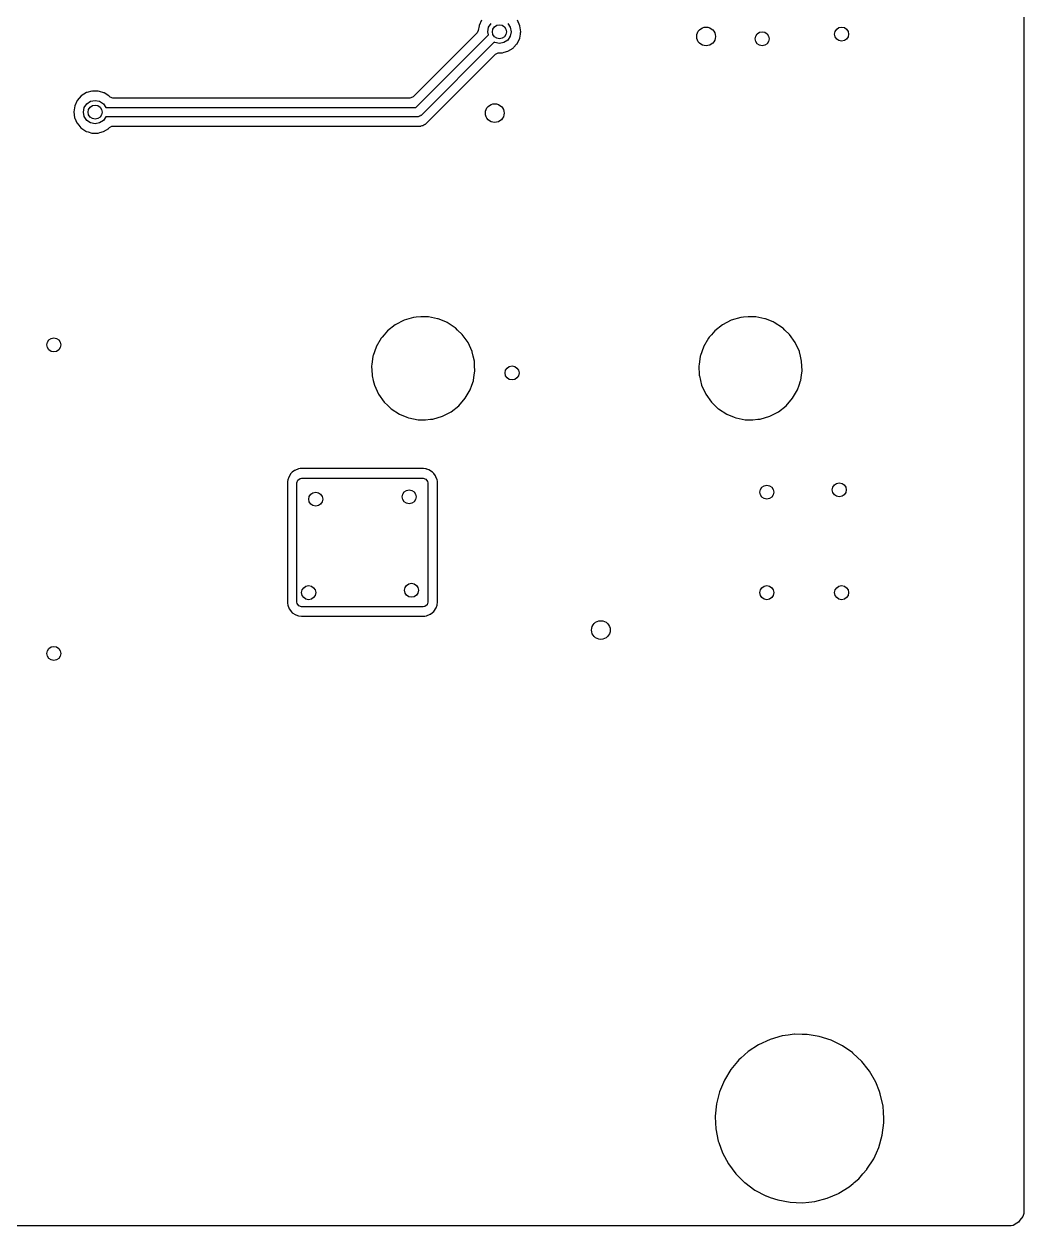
# Model space of a CAD drawing. Extents: x 0.04 to 2.01, y 0.04 to 5.04.
# Drawn here: x 1.168 to 2.01, y 0.037 to 1.05 of the extents above; entities that cross this region are included whole.
import ezdxf

# ---------------------------------------------------------------- set-up
doc = ezdxf.new("R2010")
doc.units = 0
doc.header["$MEASUREMENT"] = 0
doc.layers.add('BLACK', color=7, linetype='CONTINUOUS')

msp = doc.modelspace()

# ---------------------------------------------------------------- linework, layer by layer
at = {"layer": 'BLACK', "linetype": 'CONTINUOUS'}
for p, q in [((2.00982, 3.86016), (2.00982, 0.047923)), ((1.55313, 1.05314), (1.55097, 1.04855)), ((1.58531, 1.04834), (1.58321, 1.05296)), ((1.55035, 1.04452), (1.54925, 1.04236)), ((1.55093, 1.04827), (1.55035, 1.04452)), ((1.55097, 1.04855), (1.55093, 1.04827)), ((1.55827, 1.04331), (1.55902, 1.04707)), ((1.55878, 1.04073), (1.55827, 1.04331)), ((1.55902, 1.04707), (1.56115, 1.05027)), ((1.57507, 1.05027), (1.5772, 1.04707)), ((1.5772, 1.04707), (1.57795, 1.04331)), ((1.57795, 1.04331), (1.5772, 1.03954)), ((1.58603, 1.04331), (1.58531, 1.04834)), ((1.586, 1.04272), (1.58602, 1.04287)), ((1.58602, 1.04287), (1.58603, 1.04331)), ((1.54925, 1.04236), (1.49553, 0.988642)), ((1.49766, 0.979606), (1.55878, 1.04073)), ((1.56378, 1.03459), (1.50208, 0.972885)), ((1.56434, 1.03421), (1.56378, 1.03459)), ((1.56811, 1.03346), (1.56434, 1.03421)), ((1.57188, 1.03421), (1.56811, 1.03346)), ((1.57507, 1.03635), (1.57188, 1.03421)), ((1.5772, 1.03954), (1.57507, 1.03635)), ((1.57994, 1.02994), (1.58278, 1.03308)), ((1.58278, 1.03308), (1.58297, 1.03329)), ((1.58278, 1.03308), (1.58278, 1.03308)), ((1.58297, 1.03329), (1.58518, 1.03786)), ((1.58518, 1.03786), (1.58576, 1.04132)), ((1.58576, 1.04132), (1.586, 1.04272)), ((1.586, 1.04272), (1.586, 1.04272)), ((1.50842, 0.968065), (1.56479, 1.02443)), ((1.56479, 1.02443), (1.56693, 1.02553)), ((1.56693, 1.02553), (1.56762, 1.02558)), ((1.56762, 1.02558), (1.5687, 1.02556)), ((1.5687, 1.02556), (1.57005, 1.02553)), ((1.57005, 1.02553), (1.57005, 1.02553)), ((1.57005, 1.02553), (1.57032, 1.02553)), ((1.57032, 1.02553), (1.57059, 1.0256)), ((1.57059, 1.0256), (1.57224, 1.02605)), ((1.57059, 1.0256), (1.57059, 1.0256)), ((1.57224, 1.02605), (1.57523, 1.02686)), ((1.57523, 1.02686), (1.57956, 1.02952)), ((1.57956, 1.02952), (1.57994, 1.02994)), ((1.22494, 0.993346), (1.22059, 0.992102)), ((1.22521, 0.993422), (1.22494, 0.993346)), ((1.22494, 0.993346), (1.22494, 0.993346)), ((1.22548, 0.99342), (1.22521, 0.993422)), ((1.22727, 0.99341), (1.22548, 0.99342)), ((1.23029, 0.993391), (1.22727, 0.99341)), ((1.23141, 0.993055), (1.23029, 0.993391)), ((1.23489, 0.992015), (1.23141, 0.993055)), ((1.21266, 0.985507), (1.2105, 0.980908)), ((1.21602, 0.989315), (1.21266, 0.985507)), ((1.22032, 0.992026), (1.21602, 0.989315)), ((1.21854, 0.979436), (1.22068, 0.982629)), ((1.22059, 0.992102), (1.22032, 0.992026)), ((1.22059, 0.992102), (1.22059, 0.992102)), ((1.22068, 0.982629), (1.22387, 0.984763)), ((1.22387, 0.984763), (1.22764, 0.985512)), ((1.22764, 0.985512), (1.2314, 0.984763)), ((1.2314, 0.984763), (1.2346, 0.982629)), ((1.2346, 0.982629), (1.23662, 0.979606)), ((1.23515, 0.991935), (1.23489, 0.992015)), ((1.23489, 0.992015), (1.23489, 0.992015)), ((1.23539, 0.991784), (1.23515, 0.991935)), ((1.23918, 0.989323), (1.23539, 0.991784)), ((1.23942, 0.989172), (1.23918, 0.989323)), ((1.23918, 0.989323), (1.23918, 0.989323)), ((1.23969, 0.988853), (1.23942, 0.989172)), ((1.24035, 0.988244), (1.23969, 0.988853)), ((1.24264, 0.9875), (1.24035, 0.988244)), ((1.49278, 0.9875), (1.24264, 0.9875)), ((1.49339, 0.987548), (1.49278, 0.9875)), ((1.49553, 0.988642), (1.49339, 0.987548)), ((1.2105, 0.980908), (1.20972, 0.975888)), ((1.20972, 0.975888), (1.21038, 0.970851)), ((1.2178, 0.975669), (1.21854, 0.979436)), ((1.21854, 0.971903), (1.2178, 0.975669)), ((1.23662, 0.979606), (1.49766, 0.979606)), ((1.50073, 0.972199), (1.49991, 0.971781)), ((1.50161, 0.972484), (1.50073, 0.972199)), ((1.50179, 0.972741), (1.50161, 0.972484)), ((1.50208, 0.972885), (1.50179, 0.972741)), ((1.21038, 0.970851), (1.21049, 0.970597)), ((1.21049, 0.970597), (1.21049, 0.970597)), ((1.21049, 0.970597), (1.21231, 0.966471)), ((1.21231, 0.966471), (1.21243, 0.9662)), ((1.21243, 0.9662), (1.21381, 0.964558)), ((1.21381, 0.964558), (1.21552, 0.962524)), ((1.21552, 0.962524), (1.21552, 0.962524)), ((1.21552, 0.962524), (1.21569, 0.962311)), ((1.21569, 0.962311), (1.21992, 0.959496)), ((1.22068, 0.96871), (1.21854, 0.971903)), ((1.22387, 0.966576), (1.22068, 0.96871)), ((1.22764, 0.965827), (1.22387, 0.966576)), ((1.2314, 0.966576), (1.22764, 0.965827)), ((1.2346, 0.96871), (1.2314, 0.966576)), ((1.23662, 0.971732), (1.2346, 0.96871)), ((1.23475, 0.959224), (1.23908, 0.961883)), ((1.49929, 0.971732), (1.23662, 0.971732)), ((1.23908, 0.961883), (1.23933, 0.962158)), ((1.23933, 0.962158), (1.23969, 0.962557)), ((1.23969, 0.962557), (1.24178, 0.963756)), ((1.24178, 0.963756), (1.24258, 0.963839)), ((1.24258, 0.963839), (1.49718, 0.963839)), ((1.49718, 0.963839), (1.49735, 0.963827)), ((1.49735, 0.963827), (1.49753, 0.963763)), ((1.49753, 0.963763), (1.49948, 0.963836)), ((1.49959, 0.97183), (1.49929, 0.971732)), ((1.49948, 0.963836), (1.49962, 0.963839)), ((1.49991, 0.971781), (1.49959, 0.97183)), ((1.49962, 0.963839), (1.50039, 0.963839)), ((1.50039, 0.963839), (1.50057, 0.963871)), ((1.50057, 0.963871), (1.50077, 0.963884)), ((1.50077, 0.963884), (1.5014, 0.963908)), ((1.5014, 0.963908), (1.50158, 0.963915)), ((1.50158, 0.963915), (1.50194, 0.963928)), ((1.50194, 0.963928), (1.50227, 0.96407)), ((1.50227, 0.96407), (1.50235, 0.964107)), ((1.50227, 0.96407), (1.50227, 0.96407)), ((1.50235, 0.964107), (1.50318, 0.964358)), ((1.50318, 0.964358), (1.50362, 0.964441)), ((1.50362, 0.964441), (1.50452, 0.964991)), ((1.50452, 0.964991), (1.50502, 0.965254)), ((1.50502, 0.965254), (1.50573, 0.965559)), ((1.50573, 0.965559), (1.50599, 0.965668)), ((1.50573, 0.965559), (1.50573, 0.965559)), ((1.50599, 0.965668), (1.50618, 0.965826)), ((1.50618, 0.965826), (1.50635, 0.965998)), ((1.50635, 0.965998), (1.50706, 0.96656)), ((1.50706, 0.96656), (1.50738, 0.966753)), ((1.50738, 0.966753), (1.50807, 0.967668)), ((1.50807, 0.967668), (1.50842, 0.968065)), ((1.21992, 0.959496), (1.22019, 0.959413)), ((1.22019, 0.959413), (1.22019, 0.959413)), ((1.22019, 0.959413), (1.22178, 0.958916)), ((1.22178, 0.958916), (1.22477, 0.957981)), ((1.22477, 0.957981), (1.22731, 0.957935)), ((1.22731, 0.957935), (1.22957, 0.957893)), ((1.22957, 0.957893), (1.22957, 0.957893)), ((1.22957, 0.957893), (1.22985, 0.957888)), ((1.22985, 0.957888), (1.23012, 0.957961)), ((1.23012, 0.957961), (1.23176, 0.958409)), ((1.23012, 0.957961), (1.23012, 0.957961)), ((1.23176, 0.958409), (1.23475, 0.959224)), ((1.48777, 0.800254), (1.48042, 0.796468)), ((1.49571, 0.802581), (1.48777, 0.800254)), ((1.49589, 0.802599), (1.49571, 0.802581)), ((1.49809, 0.802808), (1.49589, 0.802599)), ((1.49589, 0.802599), (1.49589, 0.802599)), ((1.50187, 0.803169), (1.49809, 0.802808)), ((1.50797, 0.803169), (1.50187, 0.803169)), ((1.50818, 0.803159), (1.50797, 0.803169)), ((1.50832, 0.803132), (1.50818, 0.803159)), ((1.51609, 0.801615), (1.50832, 0.803132)), ((1.50832, 0.803132), (1.50832, 0.803132)), ((1.5163, 0.801574), (1.51609, 0.801615)), ((1.51647, 0.801505), (1.5163, 0.801574)), ((1.52293, 0.798902), (1.51647, 0.801505)), ((1.51647, 0.801505), (1.51647, 0.801505)), ((1.76336, 0.800254), (1.75601, 0.796468)), ((1.7713, 0.802581), (1.76336, 0.800254)), ((1.77148, 0.802599), (1.7713, 0.802581)), ((1.77368, 0.802808), (1.77148, 0.802599)), ((1.77148, 0.802599), (1.77148, 0.802599)), ((1.77746, 0.803169), (1.77368, 0.802808)), ((1.78356, 0.803169), (1.77746, 0.803169)), ((1.78377, 0.803159), (1.78356, 0.803169)), ((1.78391, 0.803132), (1.78377, 0.803159)), ((1.79168, 0.801615), (1.78391, 0.803132)), ((1.78391, 0.803132), (1.78391, 0.803132)), ((1.79189, 0.801574), (1.79168, 0.801615)), ((1.79206, 0.801505), (1.79189, 0.801574)), ((1.79852, 0.798902), (1.79206, 0.801505)), ((1.79206, 0.801505), (1.79206, 0.801505)), ((1.47392, 0.791361), (1.47112, 0.788131)), ((1.48042, 0.796468), (1.47392, 0.791361)), ((1.52397, 0.798484), (1.52293, 0.798902)), ((1.53091, 0.793999), (1.52397, 0.798484)), ((1.53105, 0.793871), (1.53091, 0.793999)), ((1.53295, 0.792045), (1.53105, 0.793871)), ((1.53105, 0.793871), (1.53105, 0.793871)), ((1.53688, 0.788282), (1.53295, 0.792045)), ((1.74951, 0.791361), (1.74671, 0.788131)), ((1.75601, 0.796468), (1.74951, 0.791361)), ((1.79956, 0.798484), (1.79852, 0.798902)), ((1.8065, 0.793999), (1.79956, 0.798484)), ((1.80664, 0.793871), (1.8065, 0.793999)), ((1.80854, 0.792045), (1.80664, 0.793871)), ((1.80664, 0.793871), (1.80664, 0.793871)), ((1.81247, 0.788282), (1.80854, 0.792045)), ((1.4685, 0.785117), (1.46436, 0.777961)), ((1.46924, 0.785969), (1.4685, 0.785117)), ((1.47112, 0.788131), (1.46924, 0.785969)), ((1.54167, 0.781539), (1.53688, 0.788282)), ((1.54509, 0.774013), (1.54167, 0.781539)), ((1.74409, 0.785117), (1.73995, 0.777961)), ((1.74483, 0.785969), (1.74409, 0.785117)), ((1.74671, 0.788131), (1.74483, 0.785969)), ((1.81726, 0.781539), (1.81247, 0.788282)), ((1.82068, 0.774013), (1.81726, 0.781539)), ((1.46162, 0.769967), (1.46062, 0.763061)), ((1.46165, 0.770151), (1.46162, 0.769967)), ((1.46179, 0.770552), (1.46165, 0.770151)), ((1.4643, 0.777786), (1.46179, 0.770552)), ((1.46436, 0.777961), (1.4643, 0.777786)), ((1.4643, 0.777786), (1.4643, 0.777786)), ((1.54513, 0.773832), (1.54509, 0.774013)), ((1.54603, 0.77011), (1.54513, 0.773832)), ((1.54513, 0.773832), (1.54513, 0.773832)), ((1.54703, 0.765975), (1.54603, 0.77011)), ((1.73722, 0.769967), (1.73621, 0.763061)), ((1.73724, 0.770151), (1.73722, 0.769967)), ((1.73738, 0.770552), (1.73724, 0.770151)), ((1.73989, 0.777786), (1.73738, 0.770552)), ((1.73995, 0.777961), (1.73989, 0.777786)), ((1.73989, 0.777786), (1.73989, 0.777786)), ((1.82072, 0.773832), (1.82068, 0.774013)), ((1.82162, 0.77011), (1.82072, 0.773832)), ((1.82072, 0.773832), (1.82072, 0.773832)), ((1.82262, 0.765975), (1.82162, 0.77011)), ((1.46062, 0.763061), (1.46047, 0.761969)), ((1.46047, 0.761969), (1.46047, 0.761783)), ((1.46047, 0.761783), (1.46047, 0.761783)), ((1.46047, 0.761783), (1.46082, 0.754221)), ((1.54721, 0.761969), (1.54703, 0.765975)), ((1.54741, 0.757716), (1.54721, 0.761969)), ((1.73621, 0.763061), (1.73606, 0.761969)), ((1.73606, 0.761969), (1.73606, 0.761783)), ((1.73606, 0.761783), (1.73641, 0.754221)), ((1.73606, 0.761783), (1.73606, 0.761783)), ((1.823, 0.757716), (1.82262, 0.765975)), ((1.46082, 0.754221), (1.46085, 0.75371)), ((1.46085, 0.75371), (1.46089, 0.753529)), ((1.46089, 0.753529), (1.46185, 0.749534)), ((1.46185, 0.749534), (1.46278, 0.745673)), ((1.54488, 0.745673), (1.54616, 0.749359)), ((1.54616, 0.749359), (1.54622, 0.749534)), ((1.54616, 0.749359), (1.54616, 0.749359)), ((1.54622, 0.749534), (1.54693, 0.754418)), ((1.54693, 0.754418), (1.54738, 0.757533)), ((1.54738, 0.757533), (1.54741, 0.757716)), ((1.54738, 0.757533), (1.54738, 0.757533)), ((1.73641, 0.754221), (1.73644, 0.75371)), ((1.73644, 0.75371), (1.73648, 0.753529)), ((1.73648, 0.753529), (1.73744, 0.749534)), ((1.73744, 0.749534), (1.73837, 0.745673)), ((1.82047, 0.745673), (1.82175, 0.749359)), ((1.82175, 0.749359), (1.82181, 0.749534)), ((1.82175, 0.749359), (1.82175, 0.749359)), ((1.82181, 0.749534), (1.82252, 0.754418)), ((1.82252, 0.754418), (1.82297, 0.757533)), ((1.82297, 0.757533), (1.823, 0.757716)), ((1.82297, 0.757533), (1.82297, 0.757533)), ((1.46278, 0.745673), (1.46621, 0.738146)), ((1.53937, 0.734568), (1.54351, 0.741724)), ((1.54351, 0.741724), (1.54488, 0.745673)), ((1.73837, 0.745673), (1.7418, 0.738146)), ((1.81496, 0.734568), (1.8191, 0.741724)), ((1.8191, 0.741724), (1.82047, 0.745673)), ((1.46621, 0.738146), (1.47099, 0.731403)), ((1.47099, 0.731403), (1.47406, 0.728464)), ((1.53395, 0.728324), (1.53937, 0.734568)), ((1.7418, 0.738146), (1.74658, 0.731403)), ((1.74658, 0.731403), (1.74965, 0.728464)), ((1.80954, 0.728324), (1.81496, 0.734568)), ((1.47406, 0.728464), (1.47683, 0.725814)), ((1.47683, 0.725814), (1.47683, 0.725814)), ((1.47683, 0.725814), (1.47696, 0.725686)), ((1.47696, 0.725686), (1.48391, 0.721201)), ((1.48391, 0.721201), (1.48408, 0.721132)), ((1.48408, 0.721132), (1.49021, 0.71866)), ((1.51217, 0.717104), (1.5201, 0.719431)), ((1.5201, 0.719431), (1.52745, 0.723217)), ((1.52745, 0.723217), (1.53395, 0.728324)), ((1.74965, 0.728464), (1.75242, 0.725814)), ((1.75242, 0.725814), (1.75242, 0.725814)), ((1.75242, 0.725814), (1.75255, 0.725686)), ((1.75255, 0.725686), (1.7595, 0.721201)), ((1.7595, 0.721201), (1.75967, 0.721132)), ((1.75967, 0.721132), (1.7658, 0.71866)), ((1.78776, 0.717104), (1.79569, 0.719431)), ((1.79569, 0.719431), (1.80304, 0.723217)), ((1.80304, 0.723217), (1.80954, 0.728324)), ((1.49021, 0.71866), (1.49158, 0.718111)), ((1.49158, 0.718111), (1.49176, 0.718075)), ((1.49176, 0.718075), (1.49955, 0.716553)), ((1.49955, 0.716553), (1.49955, 0.716553)), ((1.49955, 0.716553), (1.49969, 0.716526)), ((1.49969, 0.716526), (1.49991, 0.716516)), ((1.49991, 0.716516), (1.506, 0.716516)), ((1.506, 0.716516), (1.51006, 0.716903)), ((1.51006, 0.716903), (1.51198, 0.717086)), ((1.51198, 0.717086), (1.51217, 0.717104)), ((1.51198, 0.717086), (1.51198, 0.717086)), ((1.7658, 0.71866), (1.76717, 0.718111)), ((1.76717, 0.718111), (1.76735, 0.718075)), ((1.76735, 0.718075), (1.77514, 0.716553)), ((1.77514, 0.716553), (1.77514, 0.716553)), ((1.77514, 0.716553), (1.77528, 0.716526)), ((1.77528, 0.716526), (1.7755, 0.716516)), ((1.7755, 0.716516), (1.78159, 0.716516)), ((1.78159, 0.716516), (1.78565, 0.716903)), ((1.78565, 0.716903), (1.78757, 0.717086)), ((1.78757, 0.717086), (1.78776, 0.717104)), ((1.78757, 0.717086), (1.78757, 0.717086)), ((1.39069, 0.668216), (1.38994, 0.665925)), ((1.39253, 0.671307), (1.39069, 0.668216)), ((1.39363, 0.672262), (1.39253, 0.671307)), ((1.39558, 0.673677), (1.39363, 0.672262)), ((1.39579, 0.673765), (1.39558, 0.673677)), ((1.39885, 0.675035), (1.39579, 0.673765)), ((1.39579, 0.673765), (1.39579, 0.673765)), ((1.39907, 0.675123), (1.39885, 0.675035)), ((1.39885, 0.675035), (1.39885, 0.675035)), ((1.40027, 0.675314), (1.39907, 0.675123)), ((1.40154, 0.675413), (1.40027, 0.675314)), ((1.50398, 0.675413), (1.40154, 0.675413)), ((1.50413, 0.675389), (1.50398, 0.675413)), ((1.50632, 0.675041), (1.50413, 0.675389)), ((1.50413, 0.675389), (1.50413, 0.675389)), ((1.50633, 0.675041), (1.50632, 0.675041)), ((1.50648, 0.675017), (1.50633, 0.675041)), ((1.50662, 0.67497), (1.50648, 0.675017)), ((1.50686, 0.674894), (1.50662, 0.67497)), ((1.50662, 0.67497), (1.50662, 0.67497)), ((1.50877, 0.674273), (1.50686, 0.674894)), ((1.51186, 0.672426), (1.50877, 0.674273)), ((1.51281, 0.671334), (1.51186, 0.672426)), ((1.51423, 0.669385), (1.51281, 0.671334)), ((1.51432, 0.669173), (1.51423, 0.669385)), ((1.51464, 0.668404), (1.51432, 0.669173)), ((1.51432, 0.669173), (1.51432, 0.669173)), ((1.51567, 0.665895), (1.51464, 0.668404)), ((1.38974, 0.664614), (1.38955, 0.663425)), ((1.38955, 0.663425), (1.38955, 0.562953)), ((1.38992, 0.665774), (1.38974, 0.664614)), ((1.38994, 0.665925), (1.38992, 0.665774)), ((1.38992, 0.665774), (1.38992, 0.665774)), ((1.39764, 0.663425), (1.39838, 0.665716)), ((1.39764, 0.562953), (1.39764, 0.663425)), ((1.39838, 0.665716), (1.40033, 0.667132)), ((1.40033, 0.667132), (1.40154, 0.667323)), ((1.40154, 0.667323), (1.50398, 0.667323)), ((1.50398, 0.667323), (1.50627, 0.666578)), ((1.50627, 0.666578), (1.50768, 0.66463)), ((1.50768, 0.66463), (1.50787, 0.663425)), ((1.50787, 0.663425), (1.50787, 0.562953)), ((1.51586, 0.664691), (1.51567, 0.665895)), ((1.51596, 0.663425), (1.51586, 0.664691)), ((1.51596, 0.562953), (1.51596, 0.663425)), ((1.38955, 0.562953), (1.38965, 0.561687)), ((1.38965, 0.561687), (1.38984, 0.560483)), ((1.38984, 0.560483), (1.38993, 0.560271)), ((1.38993, 0.560271), (1.38993, 0.560271)), ((1.38993, 0.560271), (1.39117, 0.557254)), ((1.39117, 0.557254), (1.39128, 0.556993)), ((1.39128, 0.556993), (1.3927, 0.555044)), ((1.39783, 0.561748), (1.39764, 0.562953)), ((1.39924, 0.559799), (1.39783, 0.561748)), ((1.40154, 0.559055), (1.39924, 0.559799)), ((1.50398, 0.559055), (1.40154, 0.559055)), ((1.50518, 0.559246), (1.50398, 0.559055)), ((1.50713, 0.560662), (1.50518, 0.559246)), ((1.50787, 0.562953), (1.50713, 0.560662)), ((1.51298, 0.555071), (1.51482, 0.558162)), ((1.51482, 0.558162), (1.51557, 0.560453)), ((1.51557, 0.560453), (1.51561, 0.56071)), ((1.51561, 0.56071), (1.51594, 0.562801)), ((1.51594, 0.562801), (1.51596, 0.562953)), ((1.51594, 0.562801), (1.51594, 0.562801)), ((1.3927, 0.555044), (1.39365, 0.553952)), ((1.39365, 0.553952), (1.39674, 0.552105)), ((1.39674, 0.552105), (1.39904, 0.551361)), ((1.39904, 0.551361), (1.39919, 0.551337)), ((1.39919, 0.551337), (1.39919, 0.551336)), ((1.39919, 0.551336), (1.40138, 0.550989)), ((1.40138, 0.550989), (1.40138, 0.550989)), ((1.40138, 0.550989), (1.40154, 0.550965)), ((1.40154, 0.550965), (1.50398, 0.550965)), ((1.50398, 0.550965), (1.50524, 0.551064)), ((1.50524, 0.551064), (1.50645, 0.551255)), ((1.50645, 0.551255), (1.50666, 0.551343)), ((1.50666, 0.551343), (1.50972, 0.552613)), ((1.50666, 0.551343), (1.50666, 0.551343)), ((1.50972, 0.552613), (1.50994, 0.5527)), ((1.50972, 0.552613), (1.50972, 0.552613)), ((1.50994, 0.5527), (1.51189, 0.554116)), ((1.51189, 0.554116), (1.51298, 0.555071)), ((1.79597, 0.194536), (1.7864, 0.190125)), ((1.80609, 0.197484), (1.79597, 0.194536)), ((1.81131, 0.198194), (1.80609, 0.197484)), ((1.81638, 0.198885), (1.81131, 0.198194)), ((1.81653, 0.198905), (1.81638, 0.198885)), ((1.81638, 0.198885), (1.81638, 0.198885)), ((1.82298, 0.19882), (1.81653, 0.198905)), ((1.82692, 0.198769), (1.82298, 0.19882)), ((1.82706, 0.198767), (1.82692, 0.198769)), ((1.8272, 0.198744), (1.82706, 0.198767)), ((1.83732, 0.197097), (1.8272, 0.198744)), ((1.8272, 0.198744), (1.8272, 0.198744)), ((1.83732, 0.197096), (1.83732, 0.197097)), ((1.83746, 0.197073), (1.83732, 0.197096)), ((1.84749, 0.193861), (1.83746, 0.197073)), ((1.85694, 0.189201), (1.84749, 0.193861)), ((1.77748, 0.184252), (1.77132, 0.178746)), ((1.77759, 0.184348), (1.77748, 0.184252)), ((1.77748, 0.184252), (1.77748, 0.184252)), ((1.77771, 0.184427), (1.77759, 0.184348)), ((1.78628, 0.190046), (1.77771, 0.184427)), ((1.7864, 0.190125), (1.78628, 0.190046)), ((1.78628, 0.190046), (1.78628, 0.190046)), ((1.8656, 0.183196), (1.85694, 0.189201)), ((1.86571, 0.183097), (1.8656, 0.183196)), ((1.87317, 0.176076), (1.86571, 0.183097)), ((1.7686, 0.175977), (1.763, 0.169232)), ((1.76964, 0.177221), (1.7686, 0.175977)), ((1.76973, 0.177332), (1.76964, 0.177221)), ((1.76964, 0.177221), (1.76964, 0.177221)), ((1.77132, 0.178746), (1.76973, 0.177332)), ((1.87328, 0.175977), (1.87317, 0.176076)), ((1.87317, 0.176076), (1.87317, 0.176076)), ((1.87336, 0.175863), (1.87328, 0.175977)), ((1.87869, 0.169108), (1.87336, 0.175863)), ((1.763, 0.169232), (1.75753, 0.160224)), ((1.8798, 0.167703), (1.87869, 0.169108)), ((1.88503, 0.158555), (1.8798, 0.167703)), ((1.75753, 0.160224), (1.75345, 0.150508)), ((1.88508, 0.158421), (1.88503, 0.158555)), ((1.8881, 0.150642), (1.88508, 0.158421)), ((1.75345, 0.150508), (1.75086, 0.140296)), ((1.88884, 0.148736), (1.8881, 0.150642)), ((1.89117, 0.13846), (1.88884, 0.148736)), ((1.75086, 0.140296), (1.74981, 0.129814)), ((1.89118, 0.138316), (1.89117, 0.13846)), ((1.89155, 0.133284), (1.89118, 0.138316)), ((1.89118, 0.138316), (1.89118, 0.138316)), ((1.89195, 0.127953), (1.89155, 0.133284)), ((1.74981, 0.129814), (1.74983, 0.129299)), ((1.74983, 0.129299), (1.75031, 0.11929)), ((1.89052, 0.113781), (1.89185, 0.124232)), ((1.89185, 0.124232), (1.89195, 0.127953)), ((1.75031, 0.11929), (1.75237, 0.108956)), ((1.88766, 0.10364), (1.89052, 0.113781)), ((1.75237, 0.108956), (1.75242, 0.10882)), ((1.75242, 0.10882), (1.75242, 0.10882)), ((1.75242, 0.10882), (1.75283, 0.10767)), ((1.75283, 0.10767), (1.75593, 0.09904)), ((1.88559, 0.09904), (1.8876, 0.103509)), ((1.8876, 0.103509), (1.88766, 0.10364)), ((1.8876, 0.103509), (1.8876, 0.103509)), ((1.75593, 0.09904), (1.76091, 0.089759)), ((1.87764, 0.085173), (1.88334, 0.094034)), ((1.88334, 0.094034), (1.88559, 0.09904)), ((1.76091, 0.089759), (1.76722, 0.081317)), ((1.76722, 0.081317), (1.76732, 0.081215)), ((1.76732, 0.081215), (1.77454, 0.074058)), ((1.87069, 0.077252), (1.87426, 0.081317)), ((1.87426, 0.081317), (1.87754, 0.085064)), ((1.87754, 0.085064), (1.87764, 0.085173)), ((1.87754, 0.085064), (1.87754, 0.085064)), ((1.77454, 0.074058), (1.7747, 0.0739)), ((1.7747, 0.0739), (1.7832, 0.06767)), ((1.86265, 0.070444), (1.86595, 0.073242)), ((1.86595, 0.073242), (1.86673, 0.0739)), ((1.86673, 0.0739), (1.87069, 0.077252)), ((1.7832, 0.06767), (1.79252, 0.062764)), ((1.79252, 0.062764), (1.79266, 0.062716)), ((1.79266, 0.062716), (1.79266, 0.062716)), ((1.79266, 0.062716), (1.79614, 0.061501)), ((1.79614, 0.061501), (1.80247, 0.05929)), ((1.84401, 0.060741), (1.84414, 0.060798)), ((1.84414, 0.060798), (1.84887, 0.062831)), ((1.84414, 0.060798), (1.84414, 0.060798)), ((1.84887, 0.062831), (1.85369, 0.0649)), ((1.85369, 0.0649), (1.85381, 0.064976)), ((1.85381, 0.064976), (1.86253, 0.070368)), ((1.85381, 0.064976), (1.85381, 0.064976)), ((1.86253, 0.070368), (1.86265, 0.070444)), ((1.86253, 0.070368), (1.86253, 0.070368)), ((1.80247, 0.05929), (1.81282, 0.057325)), ((1.81282, 0.057325), (1.81808, 0.057118)), ((1.81808, 0.057118), (1.8232, 0.056917)), ((1.8232, 0.056917), (1.8232, 0.056917)), ((1.8232, 0.056917), (1.82335, 0.056911)), ((1.82335, 0.056911), (1.82873, 0.057501)), ((1.82873, 0.057501), (1.83368, 0.058043)), ((1.83368, 0.058043), (1.83382, 0.058058)), ((1.83368, 0.058043), (1.83368, 0.058043)), ((1.83382, 0.058058), (1.84401, 0.060741)), ((2.00509, 0.040646), (2.00396, 0.039684)), ((2.00639, 0.04226), (2.00509, 0.040646)), ((2.00897, 0.045489), (2.00639, 0.04226)), ((2.00982, 0.047923), (2.00897, 0.045489)), ((1.99892, 0.037421), (0.04742, 0.037421)), ((2.00083, 0.037922), (1.99892, 0.037421)), ((2.00396, 0.039684), (2.00083, 0.037922))]:
    msp.add_line(p, q, dxfattribs=at)
at = {"layer": 'BLACK'}
for centre, radius in [((1.56811, 1.04331), 0.005906), ((1.74213, 1.03937), 0.007874), ((1.78937, 1.0374), 0.005906), ((1.8563, 1.04134), 0.005906), ((1.56417, 0.974803), 0.007874), ((1.22764, 0.975669), 0.005906), ((1.19291, 0.779528), 0.005906), ((1.57874, 0.755906), 0.005906), ((1.79331, 0.655512), 0.005906), ((1.85433, 0.65748), 0.005906), ((1.41339, 0.649606), 0.005906), ((1.49213, 0.651575), 0.005906), ((1.49409, 0.572835), 0.005906), ((1.40748, 0.570866), 0.005906), ((1.79331, 0.570866), 0.005906), ((1.8563, 0.570866), 0.005906), ((1.65354, 0.53937), 0.007874), ((1.19291, 0.519685), 0.005906)]:
    msp.add_circle(centre, radius, dxfattribs=at)

doc.saveas('drawing.dxf')
